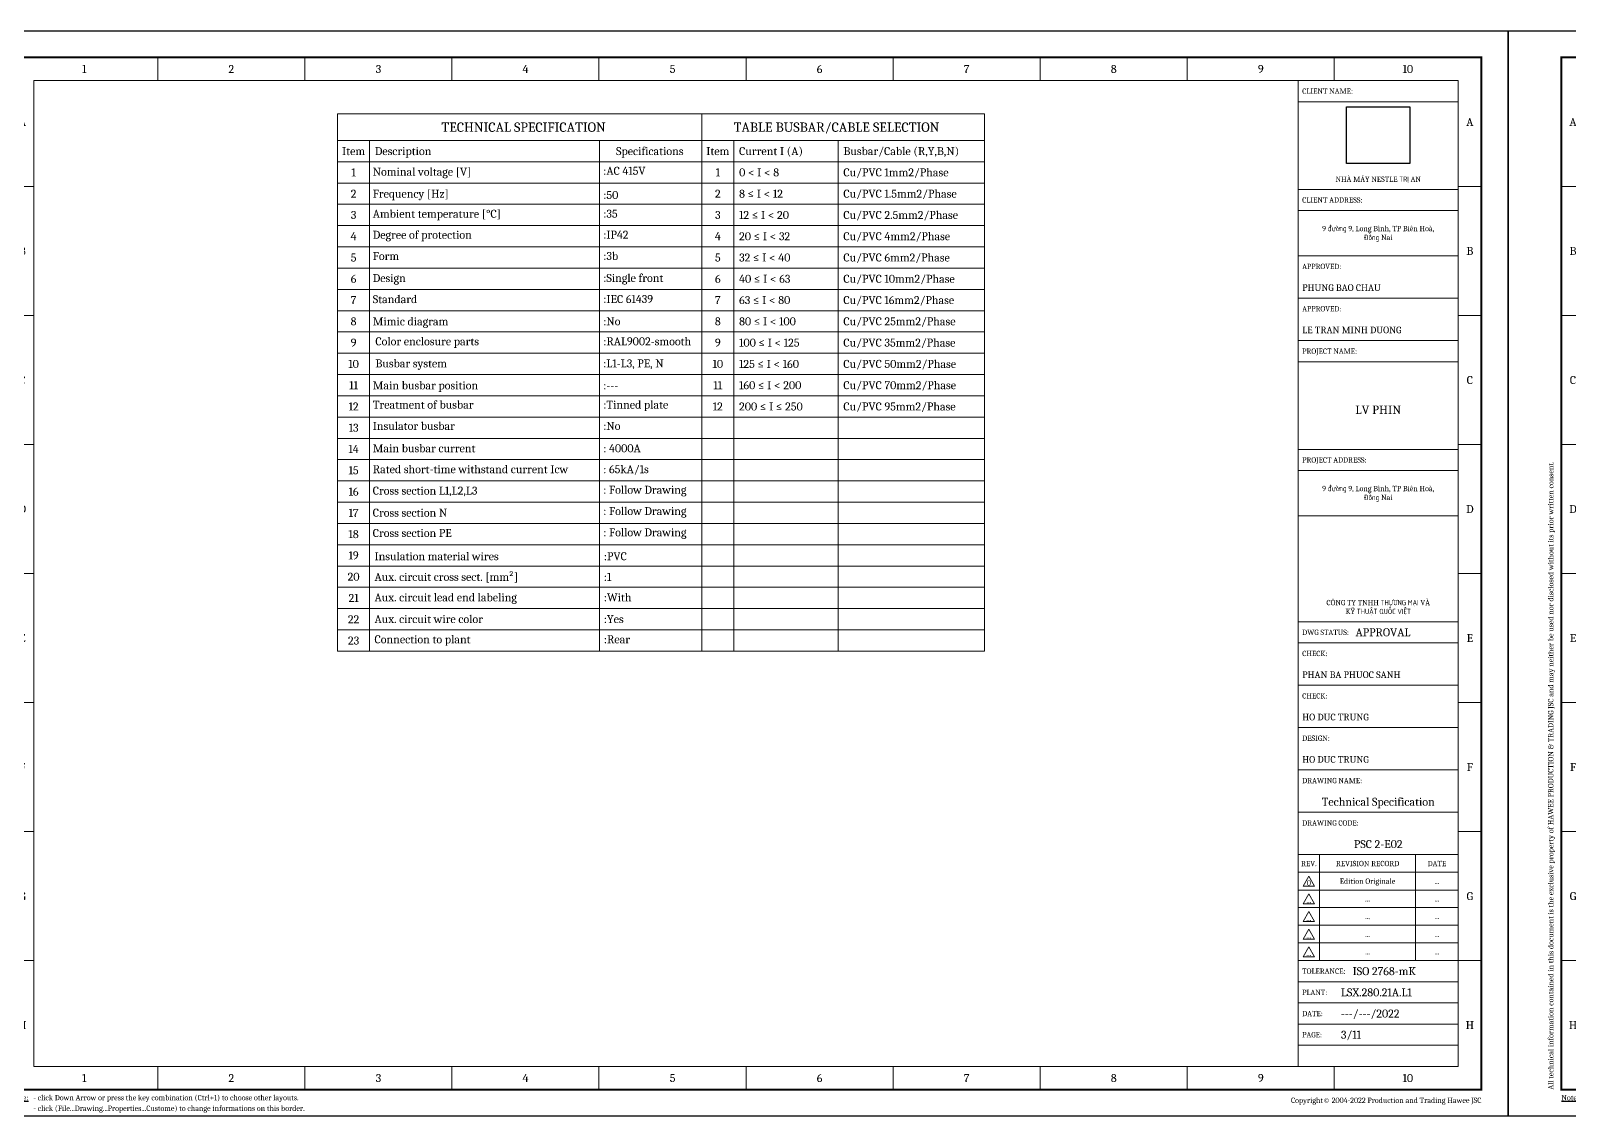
# Model space of a CAD drawing. Header units: millimetres. Extents: x -116965 to 323937, y 291661 to 566926.
# Drawn here: x -82912 to -74837, y 300387 to 306088 of the extents above; entities that cross this region are included whole.
import ezdxf
from ezdxf.enums import TextEntityAlignment as Align

# ---------------------------------------------------------------- set-up
doc = ezdxf.new("R2010")
doc.units = ezdxf.units.MM
doc.layers.get('0').update_dxf_attribs({"lineweight": 18})
doc.styles.add('hwBorder', font='Cambria.ttf')
doc.styles.add('hwTech', font='Cambria.ttf')
picture_1 = doc.add_image_def('image1.png', size_in_pixel=(430, 385))

# ---------------------------------------------------------------- blocks, each defined once
blk = doc.blocks.new('*U1980')
at = {"color": 5}
for p, q in [((37.57, 198.62), (37.57, 194.28)), ((65.14, 198.62), (65.14, 194.28)), ((92.7, 198.62), (92.7, 194.28)), ((120.27, 198.62), (120.27, 194.28)), ((147.84, 198.62), (147.84, 194.28)), ((175.41, 198.62), (175.41, 194.28)), ((202.98, 198.62), (202.98, 194.28)), ((230.54, 198.62), (230.54, 194.28)), ((258.11, 198.62), (258.11, 194.28)), ((10, 174.42), (14.34, 174.42)), ((285.68, 174.42), (281.34, 174.42)), ((10, 150.22), (14.34, 150.22)), ((285.68, 150.22), (281.34, 150.22)), ((10, 126.01), (14.34, 126.01)), ((285.68, 126.01), (281.34, 126.01)), ((10, 101.81), (14.34, 101.81)), ((285.68, 101.81), (281.34, 101.81)), ((10, 77.61), (14.34, 77.61)), ((285.68, 77.61), (281.34, 77.61)), ((10, 53.41), (14.34, 53.41)), ((285.68, 53.41), (281.34, 53.41)), ((10, 29.2), (14.34, 29.2)), ((285.68, 29.2), (281.34, 29.2)), ((37.57, 5), (37.57, 9.34)), ((65.14, 5), (65.14, 9.34)), ((92.7, 5), (92.7, 9.34)), ((120.27, 5), (120.27, 9.34)), ((147.84, 5), (147.84, 9.34)), ((175.41, 5), (175.41, 9.34)), ((202.98, 5), (202.98, 9.34)), ((230.54, 5), (230.54, 9.34)), ((258.11, 5), (258.11, 9.34))]:
    blk.add_line(p, q, dxfattribs=at)
at = {"color": 5, "const_width": 0.35}
blk.add_lwpolyline([(10, 198.62), (285.68, 198.62), (285.68, 5), (10, 5)], close=True, dxfattribs=at)
at = {"color": 5}
for points in [[(14.34, 194.28), (281.34, 194.28), (281.34, 9.34), (14.34, 9.34)], [(251.34, 194.28), (281.34, 194.28), (281.34, 190.31), (251.34, 190.31)], [(251.34, 190.31), (281.34, 190.31), (281.34, 173.87), (251.34, 173.87)], [(251.34, 173.87), (281.34, 173.87), (281.34, 169.9), (251.34, 169.9)], [(251.34, 173.87), (281.34, 173.87), (281.34, 169.9), (251.34, 169.9)], [(251.34, 169.9), (281.34, 169.9), (281.34, 153.45), (251.34, 153.45)], [(251.34, 169.9), (281.34, 169.9), (281.34, 161.4), (251.34, 161.4)], [(251.34, 161.4), (281.34, 161.4), (281.34, 153.45), (251.34, 153.45)], [(251.34, 153.45), (281.34, 153.45), (281.34, 145.51), (251.34, 145.51)], [(251.34, 145.51), (281.34, 145.51), (281.34, 141.54), (251.34, 141.54)], [(251.34, 141.54), (281.34, 141.54), (281.34, 125.1), (251.34, 125.1)], [(251.34, 125.1), (281.34, 125.1), (281.34, 121.12), (251.34, 121.12)], [(251.34, 121.12), (281.34, 121.12), (281.34, 112.63), (251.34, 112.63)], [(251.34, 92.76), (281.34, 92.76), (281.34, 112.63), (251.34, 112.63)], [(251.34, 92.76), (281.34, 92.76), (281.34, 88.79), (251.34, 88.79)], [(251.34, 80.85), (281.34, 80.85), (281.34, 88.79), (251.34, 88.79)], [(251.34, 72.9), (281.34, 72.9), (281.34, 80.85), (251.34, 80.85)], [(251.34, 64.96), (281.34, 64.96), (281.34, 72.9), (251.34, 72.9)], [(251.34, 57.01), (281.34, 57.01), (281.34, 64.96), (251.34, 64.96)], [(251.34, 49.07), (281.34, 49.07), (281.34, 57.01), (251.34, 57.01)], [(251.34, 49.07), (255.34, 49.07), (255.34, 45.76), (251.34, 45.76)], [(255.34, 49.07), (273.34, 49.07), (273.34, 45.76), (255.34, 45.76)], [(273.34, 49.07), (281.34, 49.07), (281.34, 45.76), (273.34, 45.76)], [(251.34, 45.76), (255.34, 45.76), (255.34, 42.44), (251.34, 42.44)], [(255.34, 45.76), (273.34, 45.76), (273.34, 42.44), (255.34, 42.44)], [(273.34, 45.76), (281.34, 45.76), (281.34, 42.44), (273.34, 42.44)], [(251.34, 42.44), (255.34, 42.44), (255.34, 39.13), (251.34, 39.13)], [(255.34, 42.44), (273.34, 42.44), (273.34, 39.13), (255.34, 39.13)], [(273.34, 42.44), (281.34, 42.44), (281.34, 39.13), (273.34, 39.13)], [(251.34, 39.13), (255.34, 39.13), (255.34, 35.82), (251.34, 35.82)], [(255.34, 39.13), (273.34, 39.13), (273.34, 35.82), (255.34, 35.82)], [(273.34, 39.13), (281.34, 39.13), (281.34, 35.82), (273.34, 35.82)], [(251.34, 35.82), (255.34, 35.82), (255.34, 32.51), (251.34, 32.51)], [(255.34, 35.82), (273.34, 35.82), (273.34, 32.51), (255.34, 32.51)], [(273.34, 35.82), (281.34, 35.82), (281.34, 32.51), (273.34, 32.51)], [(251.34, 32.51), (255.34, 32.51), (255.34, 29.2), (251.34, 29.2)], [(255.34, 32.51), (273.34, 32.51), (273.34, 29.2), (255.34, 29.2)], [(273.34, 32.51), (281.34, 32.51), (281.34, 29.2), (273.34, 29.2)], [(251.34, 29.2), (281.34, 29.2), (281.34, 25.23), (251.34, 25.23)], [(251.34, 25.23), (281.34, 25.23), (281.34, 21.26), (251.34, 21.26)], [(251.34, 21.26), (281.34, 21.26), (281.34, 17.28), (251.34, 17.28)], [(251.34, 17.28), (281.34, 17.28), (281.34, 13.31), (251.34, 13.31)], [(251.34, 13.31), (281.34, 13.31), (281.34, 9.34), (251.34, 9.34)]]:
    blk.add_lwpolyline(points, close=True, dxfattribs=at)
at = {"color": 253}
for points in [[(253.34, 45.04), (252.26, 43.16), (254.42, 43.16)], [(253.34, 41.73), (252.26, 39.85), (254.42, 39.85)], [(253.34, 38.42), (252.26, 36.54), (254.42, 36.54)], [(253.34, 35.11), (252.26, 33.23), (254.42, 33.23)], [(253.34, 31.8), (252.26, 29.92), (254.42, 29.92)]]:
    blk.add_lwpolyline(points, close=True, dxfattribs=at)
at = {"layer": 'Defpoints', "color": 4}
blk.add_lwpolyline([(0, 203.62), (290.68, 203.62), (290.68, 0), (0, 0)], close=True, dxfattribs=at)
at = {"color": 253, "style": 'hwBorder'}
for s, height, p in [('1', 1.5, (23.78, 196.45)), ('2', 1.5, (51.35, 196.45)), ('3', 1.5, (78.92, 196.45)), ('4', 1.5, (106.49, 196.45)), ('5', 1.5, (134.06, 196.45)), ('6', 1.5, (161.62, 196.45)), ('7', 1.5, (189.19, 196.45)), ('8', 1.5, (216.76, 196.45)), ('9', 1.5, (244.33, 196.45)), ('10', 1.5, (271.89, 196.45)), ('A', 1.5, (12.17, 186.52)), ('A', 1.5, (283.51, 186.52)), ('B', 1.5, (12.17, 162.32)), ('B', 1.5, (283.51, 162.32)), ('C', 1.5, (12.17, 138.11)), ('C', 1.5, (283.51, 138.11)), ('D', 1.5, (12.17, 113.91)), ('D', 1.5, (283.51, 113.91)), ('E', 1.5, (12.17, 89.71)), ('E', 1.5, (283.51, 89.71)), ('F', 1.5, (12.17, 65.51)), ('F', 1.5, (283.51, 65.51)), ('REV.', 1, (253.34, 47.41)), ('REVISION RECORD', 1, (264.34, 47.41)), ('DATE', 1, (277.34, 47.41)), ('G', 1.5, (12.17, 41.3)), ('G', 1.5, (283.51, 41.3)), ('H', 1.5, (12.17, 17.1)), ('H', 1.5, (283.51, 17.1)), ('1', 1.5, (23.78, 7.17)), ('2', 1.5, (51.35, 7.17)), ('3', 1.5, (78.92, 7.17)), ('4', 1.5, (106.49, 7.17)), ('5', 1.5, (134.06, 7.17)), ('6', 1.5, (161.62, 7.17)), ('7', 1.5, (189.19, 7.17)), ('8', 1.5, (216.76, 7.17)), ('9', 1.5, (244.33, 7.17)), ('10', 1.5, (271.89, 7.17))]:
    blk.add_text(s, height=height, dxfattribs=at).set_placement(p, align=Align.MIDDLE_CENTER)
for s, height, p in [('CLIENT NAME:', 1, (252.09, 192.3)), ('CLIENT ADDRESS:', 1, (252.09, 171.88)), ('APPROVED:', 1, (252.09, 159.41)), ('PHUNG BAO CHAU', 1.25, (252.09, 155.44)), ('APPROVED:', 1, (252.09, 151.47)), ('LE TRAN MINH DUONG', 1.25, (252.09, 147.5)), ('PROJECT NAME:', 1, (252.09, 143.52)), ('PROJECT ADDRESS:', 1, (252.09, 123.11)), ('DWG STATUS:', 1, (252.09, 90.78)), ('CHECK:', 1, (252.09, 86.81)), ('PHAN BA PHUOC SANH', 1.25, (252.09, 82.83)), ('CHECK:', 1, (252.09, 78.86)), ('HO DUC TRUNG', 1.25, (252.09, 74.89)), ('DESIGN:', 1, (252.09, 70.92)), ('HO DUC TRUNG', 1.25, (252.09, 66.94)), ('DRAWING NAME:', 1, (252.09, 62.97)), ('DRAWING CODE:', 1, (252.09, 55.02)), ('TOLERANCE:', 1, (252.09, 27.22)), ('PLANT:', 1, (252.09, 23.24)), ('LSX.280.21A.L1', 1.5, (259.34, 23.24)), ('DATE:', 1, (252.09, 19.27)), ('---/---/2022', 1.5, (259.34, 19.27)), ('PAGE:', 1, (252.09, 15.3))]:
    blk.add_text(s, height=height, dxfattribs=at).set_placement(p, align=Align.MIDDLE_LEFT)
blk.add_text('All technical information contained in this document is the exclusive property of HAWEE PRODUCTION & TRADING JSC and may neither be used nor disclosed without its prior written consent. ', height=1, rotation=90, dxfattribs=at).set_placement((8, 5), align=Align.MIDDLE_LEFT)
at = {"color": 6, "style": 'hwBorder'}
blk.add_text('APPROVAL', height=1.5, dxfattribs=at).set_placement((262.09, 90.78), align=Align.MIDDLE_LEFT)
at = {"color": 253, "style": 'hwBorder'}
blk.add_text('Copyright© 2004-2022 Production and Trading Hawee JSC', height=1, dxfattribs=at).set_placement((285.68, 3), align=Align.MIDDLE_RIGHT)
at = {"color": 253, "char_height": 1, "attachment_point": 5, "style": 'hwBorder'}
for s, insert in [('NHÀ MÁY NESTLE TRỊ AN', (266.34, 175.67)), ('CÔNG TY TNHH THƯƠNG MẠI VÀ KỸ THUẬT QUỐC VIỆT', (266.34, 95.42))]:
    blk.add_mtext_dynamic_manual_height_columns(s, width=20.9263, gutter_width=12.5, heights=[0], dxfattribs=dict(at, insert=insert))
at = {"color": 253, "char_height": 1, "width": 30, "attachment_point": 5, "style": 'hwBorder'}
for insert in [(266.34, 165.54), (266.34, 116.77)]:
    blk.add_mtext('9 đường 9, Long Bình, TP Biên Hoà,\\PĐồng Nai', dxfattribs=dict(at, insert=insert))
at = {"color": 253, "insert": (266.34, 132.52), "char_height": 1.6, "width": 30, "attachment_point": 5, "line_spacing_factor": 0.75, "style": 'hwBorder'}
blk.add_mtext('LV PHIN', dxfattribs=at)
at = {"color": 6, "style": 'hwBorder', "flags": 8}
for tag, p in [("DWG'SNAME", (266.34, 59)), ("DWG'SCODE2", (266.34, 51.05))]:
    blk.add_attdef(tag, text='', height=1.5, dxfattribs=at).set_placement(p, align=Align.MIDDLE_CENTER)
at = {"color": 253, "style": 'hwBorder', "flags": 8}
for tag, p in [('REV_0', (253.34, 43.79)), ('REV_MODIFY0', (264.34, 44.1)), ('REV_DATE0', (277.34, 44.1)), ('REV_1', (253.34, 40.48)), ('REV_MODIFY1', (264.34, 40.79)), ('REV_DATE1', (277.34, 40.79)), ('REV_2', (253.34, 37.17)), ('REV_MODIFY2', (264.34, 37.48)), ('REV_DATE2', (277.34, 37.48)), ('REV_MODIFY3', (264.34, 34.17)), ('REV_DATE3', (277.34, 34.17)), ('REV_3', (253.34, 33.86)), ('REV_4', (253.34, 30.55)), ('REV_MODIFY4', (264.34, 30.86)), ('REV_DATE4', (277.34, 30.86))]:
    blk.add_attdef(tag, text='', height=1, dxfattribs=at).set_placement(p, align=Align.MIDDLE_CENTER)
at = {"color": 6, "style": 'hwBorder', "flags": 8}
for tag, p in [('TOLERANCE', (261.54, 27.22)), ('PAGE', (259.34, 15.3))]:
    blk.add_attdef(tag, text='', height=1.5, dxfattribs=at).set_placement(p, align=Align.MIDDLE_LEFT)
at = {"layer": 'Defpoints', "color": 253, "style": 'hwBorder'}
for s, p in [('%%UNote:', (10, 3.5)), ('- click Down Arrow or press the key combination (Ctrl+1) to choose other layouts.', (14.23, 3.5)), ('- click (File...Drawing...Properties...Custome) to change informations on this border.', (14.23, 1.5))]:
    blk.add_text(s, height=1, dxfattribs=at).set_placement(p, align=Align.MIDDLE_LEFT)
at = {"lineweight": -3, "ltscale": 5}
image = blk.add_image(picture_1, insert=(260.4, 178.75), size_in_units=(11.87, 10.63), dxfattribs=at)
image.dxf.flags = 7

msp = doc.modelspace()

# ---------------------------------------------------------------- linework, layer by layer
at = {"color": 0}
for points in [[(-81301.422602, 305511.940152), (-79389.589136, 305511.940152), (-79389.589136, 305651.648952), (-81301.422602, 305651.648952)], [(-79389.589136, 305511.940152), (-77906.347376, 305511.940152), (-77906.347376, 305651.648952), (-79389.589136, 305651.648952)], [(-81301.422602, 305400.173112), (-81133.772042, 305400.173112), (-81133.772042, 305511.940152), (-81301.422602, 305511.940152)], [(-81133.772042, 305400.173112), (-79927.632498, 305400.173112), (-79927.632498, 305511.940152), (-81133.772042, 305511.940152)], [(-79927.632498, 305400.173112), (-79389.589136, 305400.173112), (-79389.589136, 305511.940152), (-79927.632498, 305511.940152)], [(-79389.589136, 305400.173112), (-79221.938576, 305400.173112), (-79221.938576, 305511.940152), (-79389.589136, 305511.940152)], [(-79221.938576, 305400.173112), (-78674.745776, 305400.173112), (-78674.745776, 305511.940152), (-79221.938576, 305511.940152)], [(-78674.745776, 305400.173112), (-77906.347376, 305400.173112), (-77906.347376, 305511.940152), (-78674.745776, 305511.940152)], [(-81301.422602, 305288.406072), (-81133.772042, 305288.406072), (-81133.772042, 305400.173112), (-81301.422602, 305400.173112)], [(-81133.772042, 305288.406072), (-79927.632498, 305288.406072), (-79927.632498, 305400.173112), (-81133.772042, 305400.173112)], [(-79927.632498, 305288.406072), (-79389.589136, 305288.406072), (-79389.589136, 305400.173112), (-79927.632498, 305400.173112)], [(-79389.589136, 305288.406072), (-79221.938576, 305288.406072), (-79221.938576, 305400.173112), (-79389.589136, 305400.173112)], [(-79221.938576, 305288.406072), (-78674.745776, 305288.406072), (-78674.745776, 305400.173112), (-79221.938576, 305400.173112)], [(-78674.745776, 305288.406072), (-77906.347376, 305288.406072), (-77906.347376, 305400.173112), (-78674.745776, 305400.173112)], [(-81301.422602, 305176.639032), (-81133.772042, 305176.639032), (-81133.772042, 305288.406072), (-81301.422602, 305288.406072)], [(-81133.772042, 305176.639032), (-79927.632498, 305176.639032), (-79927.632498, 305288.406072), (-81133.772042, 305288.406072)], [(-79927.632498, 305176.639032), (-79389.589136, 305176.639032), (-79389.589136, 305288.406072), (-79927.632498, 305288.406072)], [(-79389.589136, 305176.639032), (-79221.938576, 305176.639032), (-79221.938576, 305288.406072), (-79389.589136, 305288.406072)], [(-79221.938576, 305176.639032), (-78674.745776, 305176.639032), (-78674.745776, 305288.406072), (-79221.938576, 305288.406072)], [(-78674.745776, 305176.639032), (-77906.347376, 305176.639032), (-77906.347376, 305288.406072), (-78674.745776, 305288.406072)], [(-78674.745776, 305176.639032), (-77906.347376, 305176.639032), (-77906.347376, 305288.406072), (-78674.745776, 305288.406072)], [(-81301.422602, 305064.871992), (-81133.772042, 305064.871992), (-81133.772042, 305176.639032), (-81301.422602, 305176.639032)], [(-81133.772042, 305064.871992), (-79927.632498, 305064.871992), (-79927.632498, 305176.639032), (-81133.772042, 305176.639032)], [(-79927.632498, 305064.871992), (-79389.589136, 305064.871992), (-79389.589136, 305176.639032), (-79927.632498, 305176.639032)], [(-79389.589136, 305064.871992), (-79221.938576, 305064.871992), (-79221.938576, 305176.639032), (-79389.589136, 305176.639032)], [(-78674.745776, 305064.871992), (-77906.347376, 305064.871992), (-77906.347376, 305176.639032), (-78674.745776, 305176.639032)], [(-81301.422602, 304953.104952), (-81133.772042, 304953.104952), (-81133.772042, 305064.871992), (-81301.422602, 305064.871992)], [(-81133.772042, 304953.104952), (-79927.632498, 304953.104952), (-79927.632498, 305064.871992), (-81133.772042, 305064.871992)], [(-79927.632498, 304953.104952), (-79389.589136, 304953.104952), (-79389.589136, 305064.871992), (-79927.632498, 305064.871992)], [(-79389.589136, 304953.104952), (-79221.938576, 304953.104952), (-79221.938576, 305064.871992), (-79389.589136, 305064.871992)], [(-79221.938576, 304953.104952), (-78674.745776, 304953.104952), (-78674.745776, 305064.871992), (-79221.938576, 305064.871992)], [(-78674.745776, 304953.104952), (-77906.347376, 304953.104952), (-77906.347376, 305064.871992), (-78674.745776, 305064.871992)], [(-81301.422602, 304841.337912), (-81133.772042, 304841.337912), (-81133.772042, 304953.104952), (-81301.422602, 304953.104952)], [(-81133.772042, 304841.337912), (-79927.632498, 304841.337912), (-79927.632498, 304953.104952), (-81133.772042, 304953.104952)], [(-79927.632498, 304841.337912), (-79389.589136, 304841.337912), (-79389.589136, 304953.104952), (-79927.632498, 304953.104952)], [(-79389.589136, 304841.337912), (-79221.938576, 304841.337912), (-79221.938576, 304953.104952), (-79389.589136, 304953.104952)], [(-78674.745776, 304841.337912), (-77906.347376, 304841.337912), (-77906.347376, 304953.104952), (-78674.745776, 304953.104952)], [(-81301.422602, 304729.570872), (-81133.772042, 304729.570872), (-81133.772042, 304841.337912), (-81301.422602, 304841.337912)], [(-81133.772042, 304729.570872), (-79927.632498, 304729.570872), (-79927.632498, 304841.337912), (-81133.772042, 304841.337912)], [(-79927.632498, 304729.570872), (-79389.589136, 304729.570872), (-79389.589136, 304841.337912), (-79927.632498, 304841.337912)], [(-79389.589136, 304729.570872), (-79221.938576, 304729.570872), (-79221.938576, 304841.337912), (-79389.589136, 304841.337912)], [(-79221.938576, 304729.570872), (-78674.745776, 304729.570872), (-78674.745776, 304841.337912), (-79221.938576, 304841.337912)], [(-78674.745776, 304729.570872), (-77906.347376, 304729.570872), (-77906.347376, 304841.337912), (-78674.745776, 304841.337912)], [(-81301.422602, 304617.803832), (-81133.772042, 304617.803832), (-81133.772042, 304729.570872), (-81301.422602, 304729.570872)], [(-81133.772042, 304617.803832), (-79927.632498, 304617.803832), (-79927.632498, 304729.570872), (-81133.772042, 304729.570872)], [(-79927.632498, 304617.803832), (-79389.589136, 304617.803832), (-79389.589136, 304729.570872), (-79927.632498, 304729.570872)], [(-79389.589136, 304617.803832), (-79221.938576, 304617.803832), (-79221.938576, 304729.570872), (-79389.589136, 304729.570872)], [(-79221.938576, 304617.803832), (-78674.745776, 304617.803832), (-78674.745776, 304729.570872), (-79221.938576, 304729.570872)], [(-78674.745776, 304617.803832), (-77906.347376, 304617.803832), (-77906.347376, 304729.570872), (-78674.745776, 304729.570872)], [(-81301.422602, 304506.036792), (-81133.772042, 304506.036792), (-81133.772042, 304617.803832), (-81301.422602, 304617.803832)], [(-81133.772042, 304506.036792), (-79927.632498, 304506.036792), (-79927.632498, 304617.803832), (-81133.772042, 304617.803832)], [(-79927.632498, 304506.036792), (-79389.589136, 304506.036792), (-79389.589136, 304617.803832), (-79927.632498, 304617.803832)], [(-79389.589136, 304506.036792), (-79221.938576, 304506.036792), (-79221.938576, 304617.803832), (-79389.589136, 304617.803832)], [(-79221.938576, 304506.036792), (-78674.745776, 304506.036792), (-78674.745776, 304617.803832), (-79221.938576, 304617.803832)], [(-78674.745776, 304506.036792), (-77906.347376, 304506.036792), (-77906.347376, 304617.803832), (-78674.745776, 304617.803832)], [(-81301.422602, 304394.269752), (-81133.772042, 304394.269752), (-81133.772042, 304506.036792), (-81301.422602, 304506.036792)], [(-81133.772042, 304394.269752), (-79927.632498, 304394.269752), (-79927.632498, 304506.036792), (-81133.772042, 304506.036792)], [(-79927.632498, 304394.269752), (-79389.589136, 304394.269752), (-79389.589136, 304506.036792), (-79927.632498, 304506.036792)], [(-79389.589136, 304394.269752), (-79221.938576, 304394.269752), (-79221.938576, 304506.036792), (-79389.589136, 304506.036792)], [(-79221.938576, 304394.269752), (-78674.745776, 304394.269752), (-78674.745776, 304506.036792), (-79221.938576, 304506.036792)], [(-78674.745776, 304394.269752), (-77906.347376, 304394.269752), (-77906.347376, 304506.036792), (-78674.745776, 304506.036792)], [(-81301.422602, 304282.502712), (-81133.772042, 304282.502712), (-81133.772042, 304394.269752), (-81301.422602, 304394.269752)], [(-81133.772042, 304282.502712), (-79927.632498, 304282.502712), (-79927.632498, 304394.269752), (-81133.772042, 304394.269752)], [(-79927.632498, 304282.502712), (-79389.589136, 304282.502712), (-79389.589136, 304394.269752), (-79927.632498, 304394.269752)], [(-79389.589136, 304282.502712), (-79221.938576, 304282.502712), (-79221.938576, 304394.269752), (-79389.589136, 304394.269752)], [(-79221.938576, 304282.502712), (-78674.745776, 304282.502712), (-78674.745776, 304394.269752), (-79221.938576, 304394.269752)], [(-78674.745776, 304282.502712), (-77906.347376, 304282.502712), (-77906.347376, 304394.269752), (-78674.745776, 304394.269752)], [(-81301.422602, 304170.735672), (-81133.772042, 304170.735672), (-81133.772042, 304282.502712), (-81301.422602, 304282.502712)], [(-81133.772042, 304170.735672), (-79927.632498, 304170.735672), (-79927.632498, 304282.502712), (-81133.772042, 304282.502712)], [(-79927.632498, 304170.735672), (-79389.589136, 304170.735672), (-79389.589136, 304282.502712), (-79927.632498, 304282.502712)], [(-79389.589136, 304170.735672), (-79221.938576, 304170.735672), (-79221.938576, 304282.502712), (-79389.589136, 304282.502712)], [(-79221.938576, 304170.735672), (-78674.745776, 304170.735672), (-78674.745776, 304282.502712), (-79221.938576, 304282.502712)], [(-78674.745776, 304170.735672), (-77906.347376, 304170.735672), (-77906.347376, 304282.502712), (-78674.745776, 304282.502712)], [(-81301.422602, 304058.968632), (-81133.772042, 304058.968632), (-81133.772042, 304170.735672), (-81301.422602, 304170.735672)], [(-81133.772042, 304058.968632), (-79927.632498, 304058.968632), (-79927.632498, 304170.735672), (-81133.772042, 304170.735672)], [(-79927.632498, 304058.968632), (-79389.589136, 304058.968632), (-79389.589136, 304170.735672), (-79927.632498, 304170.735672)], [(-79389.589136, 304058.968632), (-79221.938576, 304058.968632), (-79221.938576, 304170.735672), (-79389.589136, 304170.735672)], [(-79221.938576, 304058.968632), (-78674.745776, 304058.968632), (-78674.745776, 304170.735672), (-79221.938576, 304170.735672)], [(-78674.745776, 304058.968632), (-77906.347376, 304058.968632), (-77906.347376, 304170.735672), (-78674.745776, 304170.735672)], [(-81301.422602, 303947.201592), (-81133.772042, 303947.201592), (-81133.772042, 304058.968632), (-81301.422602, 304058.968632)], [(-81133.772042, 303947.201592), (-79927.632498, 303947.201592), (-79927.632498, 304058.968632), (-81133.772042, 304058.968632)], [(-79927.632498, 303947.201592), (-79389.589136, 303947.201592), (-79389.589136, 304058.968632), (-79927.632498, 304058.968632)], [(-79389.589136, 303947.201592), (-79221.938576, 303947.201592), (-79221.938576, 304058.968632), (-79389.589136, 304058.968632)], [(-79221.938576, 303947.201592), (-78674.745776, 303947.201592), (-78674.745776, 304058.968632), (-79221.938576, 304058.968632)], [(-78674.745776, 303947.201592), (-77906.347376, 303947.201592), (-77906.347376, 304058.968632), (-78674.745776, 304058.968632)], [(-81301.422602, 303835.434552), (-81133.772042, 303835.434552), (-81133.772042, 303947.201592), (-81301.422602, 303947.201592)], [(-81133.772042, 303835.434552), (-79927.632498, 303835.434552), (-79927.632498, 303947.201592), (-81133.772042, 303947.201592)], [(-79927.632498, 303835.434552), (-79389.589136, 303835.434552), (-79389.589136, 303947.201592), (-79927.632498, 303947.201592)], [(-79389.589136, 303835.434552), (-79221.938576, 303835.434552), (-79221.938576, 303947.201592), (-79389.589136, 303947.201592)], [(-79221.938576, 303835.434552), (-78674.745776, 303835.434552), (-78674.745776, 303947.201592), (-79221.938576, 303947.201592)], [(-78674.745776, 303835.434552), (-77906.347376, 303835.434552), (-77906.347376, 303947.201592), (-78674.745776, 303947.201592)], [(-81301.422602, 303723.667512), (-81133.772042, 303723.667512), (-81133.772042, 303835.434552), (-81301.422602, 303835.434552)], [(-81133.772042, 303723.667512), (-79927.632498, 303723.667512), (-79927.632498, 303835.434552), (-81133.772042, 303835.434552)], [(-79927.632498, 303723.667512), (-79389.589136, 303723.667512), (-79389.589136, 303835.434552), (-79927.632498, 303835.434552)], [(-79389.589136, 303723.667512), (-79221.938576, 303723.667512), (-79221.938576, 303835.434552), (-79389.589136, 303835.434552)], [(-79221.938576, 303723.667512), (-78674.745776, 303723.667512), (-78674.745776, 303835.434552), (-79221.938576, 303835.434552)], [(-78674.745776, 303723.667512), (-77906.347376, 303723.667512), (-77906.347376, 303835.434552), (-78674.745776, 303835.434552)], [(-81301.422602, 303611.900472), (-81133.772042, 303611.900472), (-81133.772042, 303723.667512), (-81301.422602, 303723.667512)], [(-81133.772042, 303611.900472), (-79927.632498, 303611.900472), (-79927.632498, 303723.667512), (-81133.772042, 303723.667512)], [(-79927.632498, 303611.900472), (-79389.589136, 303611.900472), (-79389.589136, 303723.667512), (-79927.632498, 303723.667512)], [(-79389.589136, 303611.900472), (-79221.938576, 303611.900472), (-79221.938576, 303723.667512), (-79389.589136, 303723.667512)], [(-79221.938576, 303611.900472), (-78674.745776, 303611.900472), (-78674.745776, 303723.667512), (-79221.938576, 303723.667512)], [(-78674.745776, 303611.900472), (-77906.347376, 303611.900472), (-77906.347376, 303723.667512), (-78674.745776, 303723.667512)], [(-81301.422602, 303500.133432), (-81133.772042, 303500.133432), (-81133.772042, 303611.900472), (-81301.422602, 303611.900472)], [(-81133.772042, 303500.133432), (-79927.632498, 303500.133432), (-79927.632498, 303611.900472), (-81133.772042, 303611.900472)], [(-79927.632498, 303500.133432), (-79389.589136, 303500.133432), (-79389.589136, 303611.900472), (-79927.632498, 303611.900472)], [(-79389.589136, 303500.133432), (-79221.938576, 303500.133432), (-79221.938576, 303611.900472), (-79389.589136, 303611.900472)], [(-79221.938576, 303500.133432), (-78674.745776, 303500.133432), (-78674.745776, 303611.900472), (-79221.938576, 303611.900472)], [(-78674.745776, 303500.133432), (-77906.347376, 303500.133432), (-77906.347376, 303611.900472), (-78674.745776, 303611.900472)], [(-81301.422602, 303388.366392), (-81133.772042, 303388.366392), (-81133.772042, 303500.133432), (-81301.422602, 303500.133432)], [(-81133.772042, 303388.366392), (-79927.632498, 303388.366392), (-79927.632498, 303500.133432), (-81133.772042, 303500.133432)], [(-79927.632498, 303388.366392), (-79389.589136, 303388.366392), (-79389.589136, 303500.133432), (-79927.632498, 303500.133432)], [(-79389.589136, 303388.366392), (-79221.938576, 303388.366392), (-79221.938576, 303500.133432), (-79389.589136, 303500.133432)], [(-79221.938576, 303388.366392), (-78674.745776, 303388.366392), (-78674.745776, 303500.133432), (-79221.938576, 303500.133432)], [(-78674.745776, 303388.366392), (-77906.347376, 303388.366392), (-77906.347376, 303500.133432), (-78674.745776, 303500.133432)], [(-81301.422602, 303276.599352), (-81133.772042, 303276.599352), (-81133.772042, 303388.366392), (-81301.422602, 303388.366392)], [(-81133.772042, 303276.599352), (-79927.632498, 303276.599352), (-79927.632498, 303388.366392), (-81133.772042, 303388.366392)], [(-79927.632498, 303276.599352), (-79389.589136, 303276.599352), (-79389.589136, 303388.366392), (-79927.632498, 303388.366392)], [(-79389.589136, 303276.599352), (-79221.938576, 303276.599352), (-79221.938576, 303388.366392), (-79389.589136, 303388.366392)], [(-79221.938576, 303276.599352), (-78674.745776, 303276.599352), (-78674.745776, 303388.366392), (-79221.938576, 303388.366392)], [(-78674.745776, 303276.599352), (-77906.347376, 303276.599352), (-77906.347376, 303388.366392), (-78674.745776, 303388.366392)], [(-81301.422602, 303164.832312), (-81133.772042, 303164.832312), (-81133.772042, 303276.599352), (-81301.422602, 303276.599352)], [(-81133.772042, 303164.832312), (-79927.632498, 303164.832312), (-79927.632498, 303276.599352), (-81133.772042, 303276.599352)], [(-79927.632498, 303164.832312), (-79389.589136, 303164.832312), (-79389.589136, 303276.599352), (-79927.632498, 303276.599352)], [(-79389.589136, 303164.832312), (-79221.938576, 303164.832312), (-79221.938576, 303276.599352), (-79389.589136, 303276.599352)], [(-79221.938576, 303164.832312), (-78674.745776, 303164.832312), (-78674.745776, 303276.599352), (-79221.938576, 303276.599352)], [(-78674.745776, 303164.832312), (-77906.347376, 303164.832312), (-77906.347376, 303276.599352), (-78674.745776, 303276.599352)], [(-81301.422602, 303053.065272), (-81133.772042, 303053.065272), (-81133.772042, 303164.832312), (-81301.422602, 303164.832312)], [(-81133.772042, 303053.065272), (-79927.632498, 303053.065272), (-79927.632498, 303164.832312), (-81133.772042, 303164.832312)], [(-79927.632498, 303053.065272), (-79389.589136, 303053.065272), (-79389.589136, 303164.832312), (-79927.632498, 303164.832312)], [(-79389.589136, 303053.065272), (-79221.938576, 303053.065272), (-79221.938576, 303164.832312), (-79389.589136, 303164.832312)], [(-79221.938576, 303053.065272), (-78674.745776, 303053.065272), (-78674.745776, 303164.832312), (-79221.938576, 303164.832312)], [(-78674.745776, 303053.065272), (-77906.347376, 303053.065272), (-77906.347376, 303164.832312), (-78674.745776, 303164.832312)], [(-81301.422602, 302941.298232), (-81133.772042, 302941.298232), (-81133.772042, 303053.065272), (-81301.422602, 303053.065272)], [(-81133.772042, 302941.298232), (-79927.632498, 302941.298232), (-79927.632498, 303053.065272), (-81133.772042, 303053.065272)], [(-79927.632498, 302941.298232), (-79389.589136, 302941.298232), (-79389.589136, 303053.065272), (-79927.632498, 303053.065272)], [(-79389.589136, 302941.298232), (-79221.938576, 302941.298232), (-79221.938576, 303053.065272), (-79389.589136, 303053.065272)], [(-79221.938576, 302941.298232), (-78674.745776, 302941.298232), (-78674.745776, 303053.065272), (-79221.938576, 303053.065272)], [(-78674.745776, 302941.298232), (-77906.347376, 302941.298232), (-77906.347376, 303053.065272), (-78674.745776, 303053.065272)], [(-81301.422602, 302829.531192), (-81133.772042, 302829.531192), (-81133.772042, 302941.298232), (-81301.422602, 302941.298232)], [(-81133.772042, 302829.531192), (-79927.632498, 302829.531192), (-79927.632498, 302941.298232), (-81133.772042, 302941.298232)], [(-79927.632498, 302829.531192), (-79389.589136, 302829.531192), (-79389.589136, 302941.298232), (-79927.632498, 302941.298232)], [(-79389.589136, 302829.531192), (-79221.938576, 302829.531192), (-79221.938576, 302941.298232), (-79389.589136, 302941.298232)], [(-79221.938576, 302829.531192), (-78674.745776, 302829.531192), (-78674.745776, 302941.298232), (-79221.938576, 302941.298232)], [(-78674.745776, 302829.531192), (-77906.347376, 302829.531192), (-77906.347376, 302941.298232), (-78674.745776, 302941.298232)]]:
    msp.add_lwpolyline(points, close=True, dxfattribs=at)

# ---------------------------------------------------------------- block references
at = {"ltscale": 5}
ref = msp.add_blockref('*U1980', (-83296.99254, 300386.757971), dxfattribs=dict(at, xscale=28, yscale=28, zscale=28))
ref.add_attrib("DWG'SNAME", 'Technical Specification', dxfattribs={"color": 6, "height": 42, "style": 'hwBorder', "flags": 8}).set_placement((-75839.48654, 302038.687971), align=Align.MIDDLE_CENTER)
ref.add_attrib("DWG'SCODE2", 'PSC 2-E02', dxfattribs={"color": 6, "height": 42, "style": 'hwBorder', "flags": 8}).set_placement((-75839.48654, 301816.219571), align=Align.MIDDLE_CENTER)
ref.add_attrib('PAGE', '3/11', dxfattribs={"color": 6, "height": 42, "style": 'hwBorder', "flags": 8}).set_placement((-76035.48654, 300815.113171), align=Align.MIDDLE_LEFT)
ref.add_attrib('TOLERANCE', 'ISO 2768-mK', dxfattribs={"color": 6, "height": 42, "style": 'hwBorder'}).set_placement((-75973.88654, 301148.814371), align=Align.MIDDLE_LEFT)
ref.add_attrib('REV_0', '0', dxfattribs={"color": 253, "height": 28, "style": 'hwBorder', "flags": 8}).set_placement((-76203.48654, 301612.810771), align=Align.MIDDLE_CENTER)
ref.add_attrib('REV_DATE0', '...', dxfattribs={"color": 253, "height": 28, "style": 'hwBorder', "flags": 8}).set_placement((-75531.48654, 301621.560771), align=Align.MIDDLE_CENTER)
ref.add_attrib('REV_MODIFY0', 'Edition Originale', dxfattribs={"color": 253, "height": 28, "style": 'hwBorder', "flags": 8}).set_placement((-75895.48654, 301621.560771), align=Align.MIDDLE_CENTER)
ref.add_attrib('REV_1', '...', dxfattribs={"color": 253, "height": 28, "style": 'hwBorder', "flags": 8}).set_placement((-76203.48654, 301520.113971), align=Align.MIDDLE_CENTER)
ref.add_attrib('REV_DATE1', '...', dxfattribs={"color": 253, "height": 28, "style": 'hwBorder', "flags": 8}).set_placement((-75531.48654, 301528.863971), align=Align.MIDDLE_CENTER)
ref.add_attrib('REV_MODIFY1', '...', dxfattribs={"color": 253, "height": 28, "style": 'hwBorder', "flags": 8}).set_placement((-75895.48654, 301528.863971), align=Align.MIDDLE_CENTER)
ref.add_attrib('REV_2', '...', dxfattribs={"color": 253, "height": 28, "style": 'hwBorder', "flags": 8}).set_placement((-76203.48654, 301427.419971), align=Align.MIDDLE_CENTER)
ref.add_attrib('REV_DATE2', '...', dxfattribs={"color": 253, "height": 28, "style": 'hwBorder', "flags": 8}).set_placement((-75531.48654, 301436.169971), align=Align.MIDDLE_CENTER)
ref.add_attrib('REV_MODIFY2', '...', dxfattribs={"color": 253, "height": 28, "style": 'hwBorder', "flags": 8}).set_placement((-75895.48654, 301436.169971), align=Align.MIDDLE_CENTER)
ref.add_attrib('REV_3', '...', dxfattribs={"color": 253, "height": 28, "style": 'hwBorder', "flags": 8}).set_placement((-76203.48654, 301334.725971), align=Align.MIDDLE_CENTER)
ref.add_attrib('REV_DATE3', '...', dxfattribs={"color": 253, "height": 28, "style": 'hwBorder', "flags": 8}).set_placement((-75531.48654, 301343.475971), align=Align.MIDDLE_CENTER)
ref.add_attrib('REV_MODIFY3', '...', dxfattribs={"color": 253, "height": 28, "style": 'hwBorder', "flags": 8}).set_placement((-75895.48654, 301343.475971), align=Align.MIDDLE_CENTER)
ref.add_attrib('REV_4', '...', dxfattribs={"color": 253, "height": 28, "style": 'hwBorder', "flags": 8}).set_placement((-76203.48654, 301242.029171), align=Align.MIDDLE_CENTER)
ref.add_attrib('REV_DATE4', '...', dxfattribs={"color": 253, "height": 28, "style": 'hwBorder', "flags": 8}).set_placement((-75531.48654, 301250.779171), align=Align.MIDDLE_CENTER)
ref.add_attrib('REV_MODIFY4', '...', dxfattribs={"color": 253, "height": 28, "style": 'hwBorder', "flags": 8}).set_placement((-75895.48654, 301250.779171), align=Align.MIDDLE_CENTER)
ref = msp.add_blockref('*U1980', (-75157.982352, 300386.757971), dxfattribs=dict(at, xscale=28, yscale=28, zscale=28))
ref.add_attrib("DWG'SNAME", 'Notes and Legends', dxfattribs={"color": 6, "height": 42, "style": 'hwBorder', "flags": 8}).set_placement((-67700.476352, 302038.687971), align=Align.MIDDLE_CENTER)
ref.add_attrib("DWG'SCODE2", 'PSC 2-E03', dxfattribs={"color": 6, "height": 42, "style": 'hwBorder', "flags": 8}).set_placement((-67700.476352, 301816.219571), align=Align.MIDDLE_CENTER)
ref.add_attrib('PAGE', '4/11', dxfattribs={"color": 6, "height": 42, "style": 'hwBorder', "flags": 8}).set_placement((-67896.476352, 300815.113171), align=Align.MIDDLE_LEFT)
ref.add_attrib('TOLERANCE', 'ISO 2768-mK', dxfattribs={"color": 6, "height": 42, "style": 'hwBorder'}).set_placement((-67834.876352, 301148.814371), align=Align.MIDDLE_LEFT)
ref.add_attrib('REV_0', '0', dxfattribs={"color": 253, "height": 28, "style": 'hwBorder', "flags": 8}).set_placement((-68064.476352, 301612.810771), align=Align.MIDDLE_CENTER)
ref.add_attrib('REV_DATE0', '...', dxfattribs={"color": 253, "height": 28, "style": 'hwBorder', "flags": 8}).set_placement((-67392.476352, 301621.560771), align=Align.MIDDLE_CENTER)
ref.add_attrib('REV_MODIFY0', 'Edition Originale', dxfattribs={"color": 253, "height": 28, "style": 'hwBorder', "flags": 8}).set_placement((-67756.476352, 301621.560771), align=Align.MIDDLE_CENTER)
ref.add_attrib('REV_1', '...', dxfattribs={"color": 253, "height": 28, "style": 'hwBorder', "flags": 8}).set_placement((-68064.476352, 301520.113971), align=Align.MIDDLE_CENTER)
ref.add_attrib('REV_DATE1', '...', dxfattribs={"color": 253, "height": 28, "style": 'hwBorder', "flags": 8}).set_placement((-67392.476352, 301528.863971), align=Align.MIDDLE_CENTER)
ref.add_attrib('REV_MODIFY1', '...', dxfattribs={"color": 253, "height": 28, "style": 'hwBorder', "flags": 8}).set_placement((-67756.476352, 301528.863971), align=Align.MIDDLE_CENTER)
ref.add_attrib('REV_2', '...', dxfattribs={"color": 253, "height": 28, "style": 'hwBorder', "flags": 8}).set_placement((-68064.476352, 301427.419971), align=Align.MIDDLE_CENTER)
ref.add_attrib('REV_DATE2', '...', dxfattribs={"color": 253, "height": 28, "style": 'hwBorder', "flags": 8}).set_placement((-67392.476352, 301436.169971), align=Align.MIDDLE_CENTER)
ref.add_attrib('REV_MODIFY2', '...', dxfattribs={"color": 253, "height": 28, "style": 'hwBorder', "flags": 8}).set_placement((-67756.476352, 301436.169971), align=Align.MIDDLE_CENTER)
ref.add_attrib('REV_3', '...', dxfattribs={"color": 253, "height": 28, "style": 'hwBorder', "flags": 8}).set_placement((-68064.476352, 301334.725971), align=Align.MIDDLE_CENTER)
ref.add_attrib('REV_DATE3', '...', dxfattribs={"color": 253, "height": 28, "style": 'hwBorder', "flags": 8}).set_placement((-67392.476352, 301343.475971), align=Align.MIDDLE_CENTER)
ref.add_attrib('REV_MODIFY3', '...', dxfattribs={"color": 253, "height": 28, "style": 'hwBorder', "flags": 8}).set_placement((-67756.476352, 301343.475971), align=Align.MIDDLE_CENTER)
ref.add_attrib('REV_4', '...', dxfattribs={"color": 253, "height": 28, "style": 'hwBorder', "flags": 8}).set_placement((-68064.476352, 301242.029171), align=Align.MIDDLE_CENTER)
ref.add_attrib('REV_DATE4', '...', dxfattribs={"color": 253, "height": 28, "style": 'hwBorder', "flags": 8}).set_placement((-67392.476352, 301250.779171), align=Align.MIDDLE_CENTER)
ref.add_attrib('REV_MODIFY4', '...', dxfattribs={"color": 253, "height": 28, "style": 'hwBorder', "flags": 8}).set_placement((-67756.476352, 301250.779171), align=Align.MIDDLE_CENTER)

# ---------------------------------------------------------------- texts
at = {"color": 3, "style": 'hwTech'}
for s, height, p in [('TECHNICAL SPECIFICATION', 49, (-80325.270586, 305581.794552)), ('TABLE BUSBAR/CABLE SELECTION', 49, (-78682.772839, 305581.794552)), ('Item', 42, (-81217.597324, 305456.056633)), ('Item', 42, (-79305.763858, 305456.056633))]:
    msp.add_text(s, height=height, dxfattribs=at).set_placement(p, align=Align.MIDDLE_CENTER)
for s, p in [('Specifications', (-79839.908268, 305456.056632)), ('Current I (A)', (-79193.996816, 305456.056632)), ('Busbar/Cable (R,Y,B,N)', (-78646.804016, 305456.056632)), ('Description', (-81105.830282, 305456.056632))]:
    msp.add_text(s, height=42, dxfattribs=at).set_placement(p, align=Align.MIDDLE_LEFT)
at = {"color": 0, "style": 'hwTech'}
for s, p in [('1', (-81217.59732, 305344.289592)), ('1', (-79305.763854, 305344.289592)), ('2', (-81217.59732, 305232.522552)), ('2', (-79305.763854, 305232.522552)), ('3', (-81217.59732, 305120.755512)), ('3', (-79305.763854, 305120.755512)), ('4', (-81217.59732, 305008.988472)), ('4', (-79305.763854, 305008.988472)), ('5', (-81217.59732, 304897.221432)), ('5', (-79305.763854, 304897.221432)), ('6', (-81217.59732, 304785.454392)), ('6', (-79305.763854, 304785.454392)), ('7', (-81217.59732, 304673.687352)), ('7', (-79305.763854, 304673.687352)), ('8', (-81217.59732, 304561.920312)), ('8', (-79305.763854, 304561.920312)), ('9', (-81217.59732, 304450.153272)), ('9', (-79305.763854, 304450.153272)), ('10', (-81217.59732, 304338.386232)), ('10', (-79305.763854, 304338.386232)), ('11', (-81217.59732, 304226.619192)), ('11', (-79305.763854, 304226.619192)), ('12', (-81217.59732, 304114.852152)), ('12', (-79305.763854, 304114.852152)), ('13', (-81217.59732, 304003.085112)), ('14', (-81217.59732, 303891.318072)), ('15', (-81217.59732, 303779.551032)), ('16', (-81217.59732, 303667.783992)), ('17', (-81217.59732, 303556.016952)), ('18', (-81217.59732, 303444.249912)), ('19', (-81217.59732, 303332.482872)), ('20', (-81217.59732, 303220.715832)), ('21', (-81217.59732, 303108.948792)), ('22', (-81217.59732, 302997.181752)), ('23', (-81217.59732, 302885.414712))]:
    msp.add_text(s, height=42, dxfattribs=at).set_placement(p, align=Align.MIDDLE_CENTER)
for s, p in [('Nominal voltage [V] ', (-81116.954249, 305347.85105)), (':AC 415V ', (-79907.26556, 305352.595252)), ('0 < I < 8', (-79193.996816, 305344.289592)), ('Cu/PVC 1mm2/Phase', (-78646.804016, 305344.289592)), ('Frequency [Hz] ', (-81116.954249, 305232.304599)), (':50', (-79907.26556, 305225.490555)), ('8 ≤ I < 12', (-79193.996816, 305232.522552)), ('Cu/PVC 1.5mm2/Phase', (-78646.804016, 305232.522552)), ('Ambient temperature [°C] ', (-81116.954249, 305126.880612)), (':35', (-79907.26556, 305127.495423)), ('12 ≤ I < 20', (-79193.996816, 305120.755512)), ('Cu/PVC 2.5mm2/Phase', (-78646.804016, 305120.755512)), ('Degree of protection ', (-81116.954249, 305016.578218)), (':IP42', (-79907.26556, 305017.193028)), ('20 ≤ I < 32', (-79193.996816, 305008.988472)), ('Cu/PVC 4mm2/Phase', (-78646.804016, 305008.988472)), ('Form', (-81116.954249, 304904.811178)), (':3b', (-79907.26556, 304905.425988)), ('32 ≤ I < 40', (-79193.996816, 304897.221432)), ('Cu/PVC 6mm2/Phase', (-78646.804016, 304897.221432)), ('Design ', (-81116.954249, 304789.209834)), (':Single front ', (-79907.26556, 304789.824644)), ('40 ≤ I < 63', (-79193.996816, 304785.454392)), ('Cu/PVC 10mm2/Phase', (-78646.804016, 304785.454392)), ('Standard ', (-81116.954249, 304678.495276)), (':IEC 61439 ', (-79907.26556, 304679.110087)), ('63 ≤ I < 80', (-79193.996816, 304673.687352)), ('Cu/PVC 16mm2/Phase', (-78646.804016, 304673.687352)), ('Mimic diagram ', (-81116.954249, 304561.676852)), (':No', (-79907.26556, 304562.291663)), ('80 ≤ I < 100', (-79193.996816, 304561.920312)), ('Cu/PVC 25mm2/Phase', (-78646.804016, 304561.920312)), ('^IColor enclosure parts ', (-81116.954249, 304456.93285)), (':RAL9002-smooth', (-79907.26556, 304456.93285)), ('100 ≤ I < 125', (-79193.996816, 304450.153272)), ('Cu/PVC 35mm2/Phase', (-78646.804016, 304450.153272)), ('^IBusbar system ', (-81116.954249, 304341.02499)), (':L1-L3, PE, N ', (-79907.26556, 304341.02499)), ('125 ≤ I < 160', (-79193.996816, 304338.386232)), ('Cu/PVC 50mm2/Phase', (-78646.804016, 304338.386232)), ('Main busbar position ', (-81116.954249, 304225.598408)), (':---', (-79907.26556, 304225.598408)), ('160 ≤ I < 200', (-79193.996816, 304226.619192)), ('Cu/PVC 70mm2/Phase', (-78646.804016, 304226.619192)), ('Treatment of busbar ', (-81116.954249, 304124.458892)), (':Tinned plate', (-79907.26556, 304124.458892)), ('200 ≤ I ≤ 250', (-79193.996816, 304114.852152)), ('Cu/PVC 95mm2/Phase', (-78646.804016, 304114.852152)), ('Insulator busbar', (-81116.954249, 304012.691852)), (':No', (-79907.26556, 304012.691852)), ('Main busbar current  ', (-81116.954249, 303895.169466)), (': 4000A', (-79907.26556, 303895.169466)), ('Rated short-time withstand current Icw', (-81116.954249, 303785.324068)), (': 65kA/1s', (-79907.26556, 303785.324068)), ('Cross section L1,L2,L3', (-81116.954249, 303672.843361)), (': Follow Drawing', (-79907.26556, 303677.306716)), ('Cross section N ', (-81116.954249, 303557.055545)), (': Follow Drawing', (-79907.26556, 303565.539676)), ('Cross section PE ', (-81116.954249, 303450.41034)), (': Follow Drawing', (-79907.26556, 303453.772636)), ('Insulation material wires ', (-81107.718362, 303328.10261)), (':PVC', (-79904.043149, 303328.10261)), ('Aux. circuit cross sect. [mm²] ', (-81107.718362, 303219.761694)), (':1', (-79904.043149, 303219.761694)), ('Aux. circuit lead end labeling ', (-81107.718362, 303112.102772)), (':With', (-79904.043149, 303112.102772)), ('Aux. circuit wire color ', (-81107.718362, 302998.155224)), (':Yes', (-79904.043149, 302998.155224)), ('Connection to plant ', (-81107.718362, 302891.845288)), (':Rear', (-79904.043149, 302891.845288))]:
    msp.add_text(s, height=42, dxfattribs=at).set_placement(p, align=Align.MIDDLE_LEFT)

doc.saveas('drawing.dxf')
